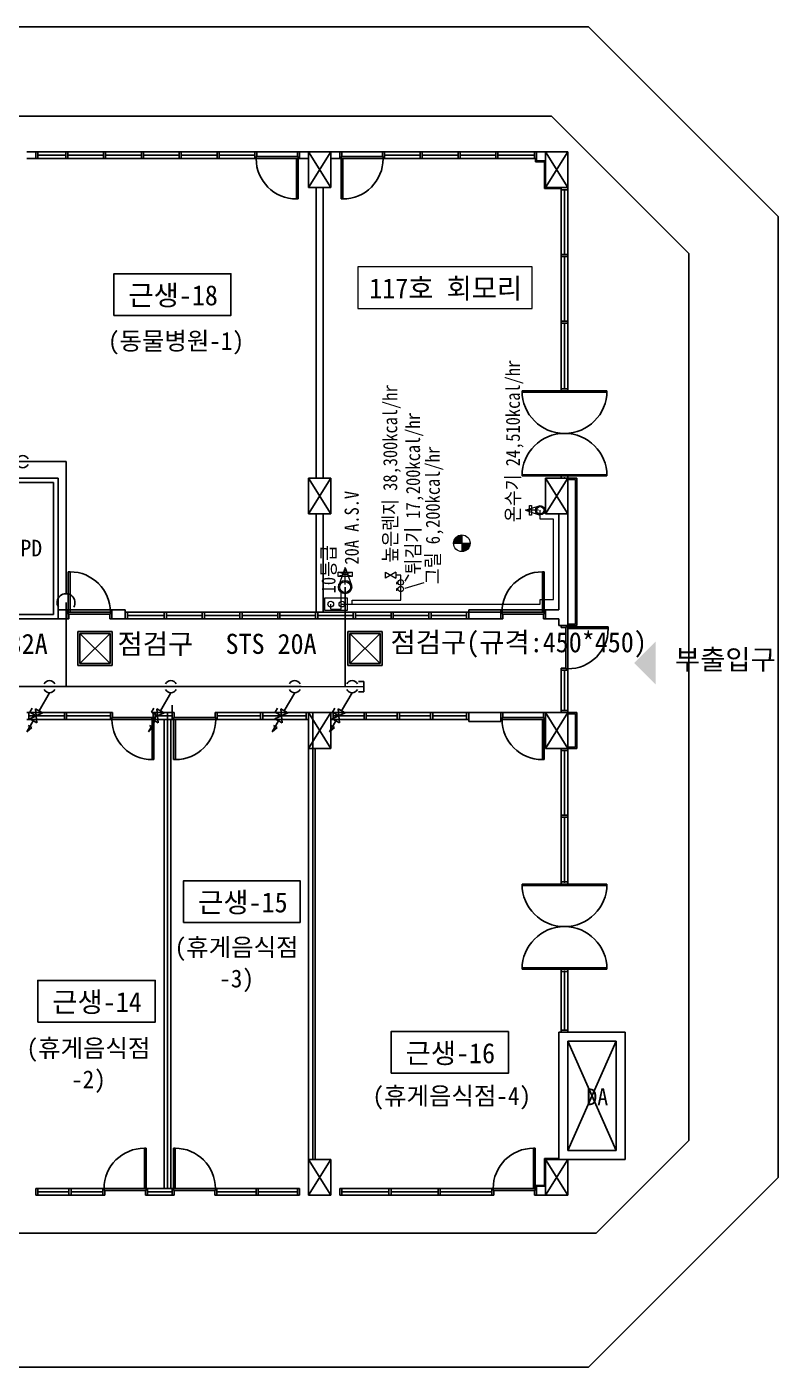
# Model space of a CAD drawing. Header units: millimetres. Extents: x 16332047 to 33387680, y -14835522 to -7015081.
# Drawn here: x 16483183 to 16499984, y -7489517 to -7459517 of the extents above; entities that cross this region are included whole.
import ezdxf
from ezdxf.enums import TextEntityAlignment as Align

# ---------------------------------------------------------------- set-up
doc = ezdxf.new("R2010")
doc.units = ezdxf.units.MM
doc.header["$LTSCALE"] = 300
doc.header["$MEASUREMENT"] = 0
doc.layers.get('0').update_dxf_attribs({"linetype": 'CONTINUOUS'})
for name, color, linetype in [('2', 2, 'CONTINUOUS'), ('3', 3, 'CONTINUOUS'), ('A-HAT', 5, 'CONTINUOUS'), ('gas', 3, 'CONTINUOUS'), ('S', 1, 'CONTINUOUS'), ('TEXT', 3, 'CONTINUOUS'), ('근린시설 화장실위생도면$0$SI', 2, 'CONTINUOUS')]:
    doc.layers.add(name, color=color, linetype=linetype)
doc.layers.add('arch', color=255, linetype='CONTINUOUS', lineweight=25)
doc.styles.add('돋움체', font='')
doc.styles.get('돋움체').set_extended_font_data('DotumChe')

msp = doc.modelspace()

# ---------------------------------------------------------------- hatches: boundary and pattern name
at = {"layer": 'A-HAT', "lineweight": 18}
h = msp.add_hatch(color=3, dxfattribs=at)
h.dxf.hatch_style = 1
h.paths.add_polyline_path([(16492910, -7470890, 0.414214), (16492724, -7471076), (16492910, -7471076)])
h.paths.add_polyline_path([(16493096, -7471076), (16492910, -7471076), (16492910, -7471262, 0.414214)])

# ---------------------------------------------------------------- linework, layer by layer
at = {"color": 0}
for p, q in [((16490718, -7474171, 0), (16490603, -7474171, 0)), ((16490718, -7474400, 0), (16490718, -7474171, 0)), ((16490718, -7474400, 0), (16490603, -7474400, 0))]:
    msp.add_line(p, q, dxfattribs=at)
at = {"layer": '2', "color": 0}
for p, q in [((16483253, -7474858, 0), (16483305, -7474769, 0)), ((16483406, -7475096, 0), (16483377, -7474781, 0)), ((16483377, -7474781, 0), (16483536, -7474872, 0)), ((16485968, -7474858, 0), (16486020, -7474768, 0)), ((16486122, -7475096, 0), (16486093, -7474781, 0)), ((16486093, -7474781, 0), (16486251, -7474872, 0)), ((16488736, -7474858, 0), (16488788, -7474769, 0)), ((16488890, -7475096, 0), (16488860, -7474781, 0)), ((16488860, -7474781, 0), (16489019, -7474872, 0)), ((16490019, -7474858, 0), (16490071, -7474769, 0)), ((16490173, -7475096, 0), (16490144, -7474781, 0)), ((16490144, -7474781, 0), (16490302, -7474872, 0)), ((16483248, -7475004, 0), (16483536, -7474872, 0)), ((16483248, -7475004, 0), (16483406, -7475096, 0)), ((16483392, -7474938, 0), (16483253, -7474858, 0)), ((16485963, -7475004, 0), (16486251, -7474872, 0)), ((16485963, -7475004, 0), (16486122, -7475096, 0)), ((16486107, -7474938, 0), (16485968, -7474858, 0)), ((16488731, -7475004, 0), (16489019, -7474872, 0)), ((16488731, -7475004, 0), (16488890, -7475096, 0)), ((16488875, -7474938, 0), (16488736, -7474858, 0)), ((16490014, -7475004, 0), (16490302, -7474872, 0)), ((16490014, -7475004, 0), (16490173, -7475096, 0)), ((16490158, -7474938, 0), (16490019, -7474858, 0))]:
    msp.add_line(p, q, dxfattribs=at)
at = {"layer": '3', "color": 0}
for p, q in [((16483690, -7474422, 0), (16483456, -7474826, 0)), ((16486405, -7474422, 0), (16486172, -7474826, 0)), ((16489173, -7474422, 0), (16488940, -7474826, 0)), ((16490456, -7474422, 0), (16490223, -7474826, 0)), ((16483186, -7475295, 0), (16483327, -7475050, 0)), ((16485901, -7475295, 0), (16486043, -7475050, 0)), ((16488669, -7475295, 0), (16488811, -7475050, 0)), ((16489952, -7475295, 0), (16490094, -7475050, 0))]:
    msp.add_line(p, q, dxfattribs=at)
at = {"layer": 'A-HAT', "color": 3, "lineweight": 18}
for p, q in [((16494334, -7470338), (16494636, -7470238)), ((16494626, -7470338), (16494334, -7470338)), ((16494334, -7470338), (16494636, -7470439)), ((16492910, -7470890), (16492910, -7471262)), ((16492724, -7471076), (16493096, -7471076)), ((16490455, -7471822), (16490147, -7471726)), ((16490455, -7471726), (16490147, -7471822)), ((16490301, -7471616), (16490157, -7472017)), ((16490301, -7471616), (16490444, -7472017)), ((16491431, -7471726), (16491200, -7471859)), ((16491200, -7471726), (16491431, -7471859)), ((16491545, -7472349), (16491545, -7471793)), ((16491483, -7471952), (16491452, -7471952)), ((16491452, -7471952), (16491452, -7471991)), ((16491483, -7472099), (16491452, -7472099)), ((16491452, -7472099), (16491452, -7472138)), ((16490209, -7472552), (16490209, -7472172)), ((16489978, -7472552), (16489978, -7472438)), ((16489978, -7472552), (16490209, -7472552)), ((16490229, -7472438), (16494663, -7472438))]:
    msp.add_line(p, q, dxfattribs=at)
at = {"layer": 'A-HAT', "color": 3, "lineweight": 5}
for p, q in [((16494663, -7470538), (16494663, -7470338)), ((16494963, -7470538), (16494663, -7470538)), ((16494963, -7472338), (16494963, -7470538)), ((16491545, -7471793), (16491431, -7471793)), ((16491643, -7471927), (16491727, -7471781)), ((16491645, -7472083), (16492066, -7471953)), ((16490455, -7472438), (16490455, -7472349)), ((16490455, -7472349), (16491545, -7472349)), ((16494663, -7472438), (16494663, -7472338)), ((16494663, -7472338), (16494963, -7472338))]:
    msp.add_line(p, q, dxfattribs=at)
at = {"layer": 'A-HAT', "color": 1, "lineweight": 18}
msp.add_line((16490301, -7472002), (16490301, -7471616), dxfattribs=at)
at = {"layer": 'A-HAT', "color": 3, "lineweight": 18}
for points in [[(16494424, -7470446), (16494424, -7470230), (16494468, -7470230), (16494468, -7470446)], [(16490147, -7471726), (16490455, -7471726), (16490455, -7471822), (16490147, -7471822)], [(16489845, -7472294), (16490344, -7472294), (16490344, -7472582), (16489845, -7472582)]]:
    msp.add_lwpolyline(points, close=True, dxfattribs=at)
for points in [[(16491200, -7471859), (16491200, -7471726)], [(16491431, -7471726), (16491431, -7471859)]]:
    msp.add_lwpolyline(points, dxfattribs=at)
for centre, radius in [((16494663, -7470338), 104), ((16494663, -7470338), 81.5), ((16492910, -7471076), 186), ((16490301, -7472056), 149), ((16490301, -7472056), 122), ((16491545, -7471952), 61.5), ((16491545, -7472099), 61.5), ((16489978, -7472438), 64.1), ((16490229, -7472438), 64.1)]:
    msp.add_circle(centre, radius, dxfattribs=at)
at = {"layer": 'arch'}
for p, q in [((16428226, -7459517), (16495741, -7459520)), ((16495741, -7459517), (16428226, -7459517)), ((16499983, -7463759), (16495741, -7459517)), ((16495741, -7459520), (16499984, -7463762)), ((16494912, -7461517), (16429054, -7461517)), ((16497983, -7464588), (16494912, -7461517)), ((16489481, -7462317), (16483181, -7462317)), ((16489281, -7462467), (16483181, -7462467)), ((16483381, -7462317), (16483426, -7462317)), ((16483381, -7462467), (16483381, -7462317)), ((16483426, -7462467), (16483381, -7462467)), ((16483426, -7462317), (16483426, -7462467)), ((16484056, -7462392), (16483426, -7462392)), ((16484056, -7462317), (16484101, -7462317)), ((16484056, -7462467), (16484056, -7462317)), ((16484101, -7462467), (16484056, -7462467)), ((16484101, -7462317), (16484101, -7462467)), ((16484901, -7462392), (16484101, -7462392)), ((16484901, -7462317), (16484946, -7462317)), ((16484901, -7462467), (16484901, -7462317)), ((16484946, -7462467), (16484901, -7462467)), ((16484946, -7462317), (16484946, -7462467)), ((16485746, -7462392), (16484946, -7462392)), ((16485746, -7462317), (16485791, -7462317)), ((16485746, -7462467), (16485746, -7462317)), ((16485791, -7462467), (16485746, -7462467)), ((16485791, -7462317), (16485791, -7462467)), ((16486591, -7462392), (16485791, -7462392)), ((16486591, -7462317), (16486636, -7462317)), ((16486591, -7462467), (16486591, -7462317)), ((16486636, -7462467), (16486591, -7462467)), ((16486636, -7462317), (16486636, -7462467)), ((16487436, -7462392), (16486636, -7462392)), ((16487436, -7462317), (16487481, -7462317)), ((16487436, -7462467), (16487436, -7462317)), ((16487481, -7462467), (16487436, -7462467)), ((16487481, -7462317), (16487481, -7462467)), ((16487481, -7462392), (16488281, -7462392)), ((16488326, -7462317), (16488281, -7462317)), ((16488281, -7462317), (16488281, -7462447)), ((16488281, -7462447), (16488281, -7462467)), ((16488281, -7462467), (16488311, -7462467)), ((16488311, -7462467), (16488311, -7462422)), ((16488311, -7462422), (16488326, -7462422)), ((16488311, -7462467), (16489251, -7462467)), ((16488311, -7462467), (16488311, -7462467)), ((16488326, -7462362), (16488326, -7462317)), ((16488326, -7462422), (16488326, -7462362)), ((16488326, -7462362), (16488326, -7462362)), ((16489236, -7462422), (16488326, -7462422)), ((16489251, -7462467), (16489213, -7462467)), ((16489213, -7462467), (16489213, -7463369)), ((16489236, -7462362), (16489236, -7462317)), ((16489236, -7462317), (16489281, -7462317)), ((16489236, -7462422), (16489236, -7462362)), ((16489236, -7462362), (16489236, -7462362)), ((16489251, -7462422), (16489236, -7462422)), ((16489251, -7462467), (16489251, -7462422)), ((16489251, -7463369), (16489251, -7462467)), ((16489481, -7462467), (16489251, -7462467)), ((16489281, -7462317), (16489281, -7462447)), ((16489281, -7462447), (16489281, -7462467)), ((16489481, -7462317), (16489981, -7463117)), ((16489481, -7463117), (16489981, -7462317)), ((16489481, -7463117), (16489481, -7462317)), ((16489481, -7462317), (16489981, -7462317)), ((16494581, -7462317), (16489981, -7462317)), ((16489981, -7462317), (16489981, -7463117)), ((16489981, -7462467), (16490211, -7462467)), ((16490226, -7462317), (16490181, -7462317)), ((16490181, -7462317), (16490181, -7462447)), ((16490181, -7462447), (16490181, -7462467)), ((16494581, -7462467), (16490181, -7462467)), ((16490211, -7462467), (16490211, -7462422)), ((16490211, -7462422), (16490226, -7462422)), ((16491151, -7462467), (16490211, -7462467)), ((16490211, -7462467), (16490249, -7462467)), ((16490211, -7463369), (16490211, -7462467)), ((16490226, -7462362), (16490226, -7462317)), ((16490226, -7462422), (16490226, -7462362)), ((16490226, -7462362), (16490226, -7462362)), ((16490226, -7462422), (16491136, -7462422)), ((16490249, -7462467), (16490249, -7463369)), ((16491136, -7462362), (16491136, -7462317)), ((16491136, -7462317), (16491181, -7462317)), ((16491136, -7462422), (16491136, -7462362)), ((16491136, -7462362), (16491136, -7462362)), ((16491151, -7462422), (16491136, -7462422)), ((16491151, -7462467), (16491151, -7462422)), ((16491151, -7462467), (16491151, -7462467)), ((16491181, -7462467), (16491151, -7462467)), ((16491181, -7462317), (16491181, -7462447)), ((16491981, -7462392), (16491181, -7462392)), ((16491181, -7462447), (16491181, -7462467)), ((16491981, -7462317), (16492026, -7462317)), ((16491981, -7462467), (16491981, -7462317)), ((16492026, -7462467), (16491981, -7462467)), ((16492026, -7462317), (16492026, -7462467)), ((16492826, -7462392), (16492026, -7462392)), ((16492826, -7462317), (16492871, -7462317)), ((16492826, -7462467), (16492826, -7462317)), ((16492871, -7462467), (16492826, -7462467)), ((16492871, -7462317), (16492871, -7462467)), ((16493671, -7462392), (16492871, -7462392)), ((16493671, -7462317), (16493716, -7462317)), ((16493671, -7462467), (16493671, -7462317)), ((16493716, -7462467), (16493671, -7462467)), ((16493716, -7462317), (16493716, -7462467)), ((16494536, -7462392), (16493716, -7462392)), ((16494536, -7462467), (16494536, -7462317)), ((16494536, -7462317), (16494581, -7462317)), ((16494536, -7462467), (16494536, -7462317)), ((16494536, -7462317), (16494581, -7462317)), ((16494581, -7462467), (16494536, -7462467)), ((16494581, -7462467), (16494536, -7462467)), ((16494561, -7462467), (16494561, -7462537)), ((16494581, -7462317), (16494581, -7462467)), ((16494781, -7462317), (16494581, -7462317)), ((16494581, -7462317), (16494581, -7462517)), ((16494581, -7462317), (16494581, -7462467)), ((16494581, -7462417), (16494581, -7462517)), ((16494781, -7462517), (16494781, -7462317)), ((16494781, -7462317), (16495281, -7463117)), ((16494781, -7463117), (16495281, -7462317)), ((16494781, -7463117), (16494781, -7462317)), ((16494781, -7462317), (16495281, -7462317)), ((16495281, -7462317), (16495281, -7463117)), ((16494561, -7462537), (16494761, -7462537)), ((16494581, -7462517), (16494781, -7462517)), ((16494581, -7462517), (16494781, -7462517)), ((16494761, -7462537), (16494761, -7463137)), ((16494781, -7462517), (16494781, -7463117)), ((16489213, -7463369), (16489251, -7463369)), ((16489981, -7463117), (16489481, -7463117)), ((16489656, -7469617), (16489656, -7463117)), ((16489806, -7469617), (16489806, -7463117)), ((16490249, -7463369), (16490211, -7463369)), ((16494761, -7463137), (16495131, -7463137)), ((16494781, -7463117), (16495131, -7463117)), ((16495281, -7463117), (16494781, -7463117)), ((16495131, -7463117), (16495281, -7463117)), ((16495131, -7463162), (16495131, -7463117)), ((16495131, -7463117), (16495131, -7467617)), ((16495281, -7463162), (16495131, -7463162)), ((16495206, -7463162), (16495206, -7464612)), ((16495281, -7463117), (16495281, -7463162)), ((16495281, -7463117), (16495281, -7467617)), ((16499983, -7485274), (16499983, -7463759)), ((16499984, -7463762), (16499983, -7485274)), ((16497983, -7484446), (16497983, -7464588)), ((16495131, -7464612), (16495281, -7464612)), ((16495131, -7464657), (16495131, -7464612)), ((16495281, -7464657), (16495131, -7464657)), ((16495206, -7464657), (16495206, -7466107)), ((16495281, -7464612), (16495281, -7464657)), ((16495131, -7466107), (16495281, -7466107)), ((16495131, -7466152), (16495131, -7466107)), ((16495281, -7466152), (16495131, -7466152)), ((16495206, -7466152), (16495206, -7467622)), ((16495281, -7466107), (16495281, -7466152)), ((16495206, -7467667), (16494256, -7467667)), ((16494256, -7467667), (16494256, -7467692)), ((16494256, -7467692), (16495206, -7467692)), ((16495197, -7467617), (16495131, -7467617)), ((16495131, -7467617), (16495131, -7467667)), ((16495131, -7467667), (16495281, -7467667)), ((16495197, -7467617), (16495199, -7467622)), ((16495199, -7467622), (16495213, -7467622)), ((16495206, -7467667), (16495206, -7467692)), ((16495206, -7467667), (16496156, -7467667)), ((16496156, -7467692), (16495206, -7467692)), ((16495215, -7467617), (16495213, -7467622)), ((16495215, -7467617), (16495281, -7467617)), ((16495281, -7467617), (16495281, -7467667)), ((16496156, -7467667), (16496156, -7467692)), ((16483881, -7469617), (16482881, -7469617)), ((16483881, -7472767), (16483881, -7469617)), ((16489481, -7469617), (16489981, -7470417)), ((16489481, -7470417), (16489981, -7469617)), ((16489481, -7470417), (16489481, -7469617)), ((16489481, -7469617), (16489981, -7469617)), ((16489981, -7469617), (16489981, -7470417)), ((16494256, -7469567), (16494256, -7469542)), ((16494256, -7469542), (16495206, -7469542)), ((16495206, -7469567), (16494256, -7469567)), ((16494781, -7469617), (16495281, -7470417)), ((16494781, -7470417), (16495281, -7469617)), ((16494781, -7470417), (16494781, -7469617)), ((16494781, -7469617), (16495281, -7469617)), ((16495131, -7469617), (16495131, -7469567)), ((16495131, -7469567), (16495281, -7469567)), ((16495197, -7469617), (16495131, -7469617)), ((16495197, -7469617), (16495199, -7469611)), ((16495199, -7469611), (16495213, -7469611)), ((16495200, -7469613), (16495212, -7469613)), ((16495200, -7469613), (16495212, -7469613)), ((16495206, -7469542), (16495206, -7469567)), ((16496156, -7469542), (16495206, -7469542)), ((16495206, -7469567), (16496156, -7469567)), ((16495215, -7469617), (16495213, -7469611)), ((16495215, -7469617), (16495281, -7469617)), ((16495281, -7469617), (16495281, -7469567)), ((16495281, -7472916), (16495281, -7469616)), ((16495281, -7469616), (16495481, -7469616)), ((16495281, -7469617), (16495281, -7470417)), ((16495281, -7469646), (16495451, -7469646)), ((16495451, -7469646), (16495451, -7472886)), ((16495481, -7469616), (16495481, -7472916)), ((16496156, -7469567), (16496156, -7469542)), ((16483781, -7469717), (16482881, -7469717)), ((16483781, -7472667), (16483781, -7469717)), ((16483881, -7472567), (16483881, -7470367)), ((16489981, -7470417), (16489481, -7470417)), ((16489656, -7472617), (16489656, -7470417)), ((16489806, -7472617), (16489806, -7470417)), ((16495281, -7470417), (16494781, -7470417)), ((16495281, -7470417), (16495081, -7470417)), ((16495081, -7470417), (16495081, -7472567)), ((16495081, -7470417), (16495081, -7472567)), ((16495081, -7470417), (16495081, -7472567)), ((16495281, -7472917), (16495281, -7470417)), ((16483881, -7471117), (16483881, -7472567)), ((16495081, -7472567), (16495081, -7471167)), ((16484149, -7471715), (16484111, -7471715)), ((16484111, -7471715), (16484111, -7472617)), ((16484149, -7472617), (16484149, -7471715)), ((16494713, -7472617), (16494713, -7471715)), ((16494713, -7471715), (16494751, -7471715)), ((16494751, -7471715), (16494751, -7472617)), ((16482881, -7472667), (16483781, -7472667)), ((16483881, -7472567), (16485381, -7472567)), ((16483881, -7472567), (16484081, -7472567)), ((16483881, -7472767), (16483881, -7472567)), ((16485381, -7472567), (16483881, -7472567)), ((16484081, -7472567), (16484081, -7472767)), ((16484081, -7472637), (16484081, -7472617)), ((16484081, -7472617), (16484111, -7472617)), ((16484081, -7472767), (16484081, -7472637)), ((16485051, -7472617), (16484111, -7472617)), ((16484111, -7472617), (16484149, -7472617)), ((16484111, -7472617), (16484111, -7472662)), ((16484111, -7472662), (16484126, -7472662)), ((16484126, -7472662), (16485036, -7472662)), ((16484126, -7472662), (16484126, -7472722)), ((16485051, -7472662), (16485036, -7472662)), ((16485036, -7472662), (16485036, -7472722)), ((16485051, -7472617), (16485051, -7472617)), ((16485081, -7472617), (16485051, -7472617)), ((16485051, -7472617), (16485051, -7472662)), ((16485081, -7472567), (16485381, -7472567)), ((16485081, -7472767), (16485081, -7472567)), ((16485081, -7472637), (16485081, -7472617)), ((16485081, -7472767), (16485081, -7472637)), ((16485381, -7472567), (16485381, -7472767)), ((16485381, -7472767), (16485381, -7472617)), ((16485381, -7472617), (16485431, -7472617)), ((16485426, -7472617), (16494781, -7472617)), ((16485431, -7472617), (16485431, -7472767)), ((16485431, -7472692), (16486258, -7472692)), ((16486258, -7472767), (16486258, -7472617)), ((16486258, -7472617), (16486308, -7472617)), ((16486308, -7472617), (16486308, -7472767)), ((16486308, -7472692), (16487103, -7472692)), ((16487103, -7472767), (16487103, -7472617)), ((16487103, -7472617), (16487153, -7472617)), ((16487153, -7472617), (16487153, -7472767)), ((16487153, -7472692), (16487948, -7472692)), ((16487948, -7472767), (16487948, -7472617)), ((16487948, -7472617), (16487998, -7472617)), ((16487998, -7472617), (16487998, -7472767)), ((16487998, -7472692), (16488793, -7472692)), ((16488793, -7472767), (16488793, -7472617)), ((16488793, -7472617), (16488843, -7472617)), ((16488843, -7472617), (16488843, -7472767)), ((16488843, -7472692), (16489638, -7472692)), ((16489638, -7472767), (16489638, -7472617)), ((16489638, -7472617), (16489688, -7472617)), ((16489688, -7472617), (16489688, -7472767)), ((16489688, -7472692), (16490483, -7472692)), ((16490483, -7472767), (16490483, -7472617)), ((16490483, -7472617), (16490533, -7472617)), ((16490533, -7472617), (16490533, -7472767)), ((16490533, -7472692), (16491328, -7472692)), ((16491328, -7472767), (16491328, -7472617)), ((16491328, -7472617), (16491378, -7472617)), ((16491378, -7472617), (16491378, -7472767)), ((16491378, -7472692), (16492173, -7472692)), ((16492173, -7472767), (16492173, -7472617)), ((16492173, -7472617), (16492223, -7472617)), ((16492223, -7472617), (16492223, -7472767)), ((16492223, -7472692), (16493016, -7472692)), ((16493016, -7472767), (16493016, -7472617)), ((16493016, -7472617), (16493066, -7472617)), ((16493781, -7472567), (16493066, -7472567)), ((16493066, -7472567), (16493066, -7472767)), ((16493066, -7472617), (16493066, -7472767)), ((16493631, -7472567), (16495081, -7472567)), ((16495081, -7472567), (16493631, -7472567)), ((16493781, -7472767), (16493781, -7472567)), ((16493781, -7472637), (16493781, -7472617)), ((16493781, -7472617), (16493811, -7472617)), ((16493781, -7472767), (16493781, -7472637)), ((16493811, -7472617), (16494751, -7472617)), ((16493811, -7472617), (16493811, -7472617)), ((16493811, -7472617), (16493811, -7472662)), ((16493811, -7472662), (16493826, -7472662)), ((16494736, -7472662), (16493826, -7472662)), ((16493826, -7472662), (16493826, -7472722)), ((16494751, -7472617), (16494713, -7472617)), ((16494751, -7472662), (16494736, -7472662)), ((16494736, -7472662), (16494736, -7472722)), ((16494751, -7472617), (16494751, -7472662)), ((16495081, -7472567), (16494781, -7472567)), ((16494781, -7472567), (16494781, -7472767)), ((16494781, -7472637), (16494781, -7472617)), ((16494781, -7472767), (16494781, -7472637)), ((16482881, -7472767), (16483881, -7472767)), ((16484081, -7472767), (16483881, -7472767)), ((16484126, -7472767), (16484081, -7472767)), ((16484126, -7472722), (16484126, -7472722)), ((16484126, -7472722), (16484126, -7472767)), ((16485036, -7472722), (16485036, -7472722)), ((16485036, -7472722), (16485036, -7472767)), ((16485036, -7472767), (16485081, -7472767)), ((16485381, -7472767), (16485081, -7472767)), ((16485431, -7472767), (16485381, -7472767)), ((16485426, -7472767), (16493021, -7472767)), ((16486308, -7472767), (16486258, -7472767)), ((16487153, -7472767), (16487103, -7472767)), ((16487998, -7472767), (16487948, -7472767)), ((16488843, -7472767), (16488793, -7472767)), ((16489688, -7472767), (16489638, -7472767)), ((16490533, -7472767), (16490483, -7472767)), ((16491378, -7472767), (16491328, -7472767)), ((16492223, -7472767), (16492173, -7472767)), ((16493066, -7472767), (16493016, -7472767)), ((16493066, -7472767), (16493781, -7472767)), ((16493826, -7472767), (16493781, -7472767)), ((16493826, -7472722), (16493826, -7472722)), ((16493826, -7472722), (16493826, -7472767)), ((16494736, -7472722), (16494736, -7472722)), ((16494736, -7472722), (16494736, -7472767)), ((16494736, -7472767), (16494781, -7472767)), ((16494781, -7472767), (16495081, -7472767)), ((16495081, -7472767), (16495081, -7472917)), ((16495081, -7472917), (16495281, -7472917)), ((16495131, -7472962), (16495131, -7472917)), ((16495131, -7472917), (16495261, -7472917)), ((16495176, -7472962), (16495131, -7472962)), ((16495236, -7472962), (16495176, -7472962)), ((16495176, -7472962), (16495176, -7472962)), ((16495281, -7472947), (16495236, -7472947)), ((16495236, -7472947), (16495236, -7472962)), ((16495236, -7472962), (16495236, -7473872)), ((16495261, -7472917), (16495281, -7472917)), ((16495451, -7472886), (16495281, -7472886)), ((16495481, -7472916), (16495281, -7472916)), ((16495281, -7472917), (16495281, -7472947)), ((16495281, -7473887), (16495281, -7472947)), ((16495281, -7472947), (16495281, -7472985)), ((16496183, -7472947), (16495281, -7472947)), ((16495281, -7472985), (16496183, -7472985)), ((16496183, -7472985), (16496183, -7472947)), ((16495176, -7473872), (16495131, -7473872)), ((16495131, -7473872), (16495131, -7473917)), ((16495236, -7473872), (16495176, -7473872)), ((16495176, -7473872), (16495176, -7473872)), ((16495236, -7473887), (16495236, -7473872)), ((16495281, -7473887), (16495236, -7473887)), ((16495281, -7473887), (16495281, -7473887)), ((16495281, -7473917), (16495281, -7473887)), ((16495131, -7474867), (16495131, -7473917)), ((16495131, -7473917), (16495281, -7473917)), ((16495131, -7473917), (16495261, -7473917)), ((16495206, -7474822), (16495206, -7473917)), ((16495261, -7473917), (16495281, -7473917)), ((16495281, -7473917), (16495281, -7474867)), ((16486436, -7475017), (16486436, -7474700)), ((16483181, -7474867), (16483231, -7474867)), ((16485056, -7474867), (16483181, -7474867)), ((16483231, -7475017), (16483181, -7475017)), ((16485056, -7475017), (16483181, -7475017)), ((16483231, -7474867), (16483231, -7475017)), ((16483231, -7474942), (16484023, -7474942)), ((16484023, -7475017), (16484023, -7474867)), ((16484023, -7474867), (16484073, -7474867)), ((16484073, -7475017), (16484023, -7475017)), ((16484073, -7474867), (16484073, -7475017)), ((16485056, -7474942), (16484073, -7474942)), ((16485101, -7474867), (16485056, -7474867)), ((16485056, -7474867), (16485056, -7474997)), ((16485056, -7474997), (16485056, -7475017)), ((16485056, -7475017), (16485086, -7475017)), ((16485086, -7475017), (16485086, -7474972)), ((16485086, -7474972), (16485101, -7474972)), ((16485086, -7475017), (16486026, -7475017)), ((16485086, -7475017), (16485086, -7475017)), ((16485101, -7474912), (16485101, -7474867)), ((16485101, -7474972), (16485101, -7474912)), ((16485101, -7474912), (16485101, -7474912)), ((16486011, -7474972), (16485101, -7474972)), ((16486026, -7475017), (16485988, -7475017)), ((16485988, -7475017), (16485988, -7475919)), ((16486011, -7474912), (16486011, -7474867)), ((16486011, -7474867), (16486056, -7474867)), ((16486011, -7474972), (16486011, -7474912)), ((16486011, -7474912), (16486011, -7474912)), ((16486026, -7474972), (16486011, -7474972)), ((16486026, -7475017), (16486026, -7474972)), ((16486026, -7475919), (16486026, -7475017)), ((16486056, -7475017), (16486026, -7475017)), ((16486436, -7474867), (16486056, -7474867)), ((16486056, -7474867), (16486056, -7474997)), ((16486056, -7474942), (16486436, -7474942)), ((16486056, -7474997), (16486056, -7475017)), ((16486436, -7475017), (16486056, -7475017)), ((16486256, -7475017), (16486256, -7485517)), ((16486331, -7474867), (16486331, -7485517)), ((16486406, -7475017), (16486406, -7485517)), ((16486481, -7474867), (16486436, -7474867)), ((16486436, -7474867), (16486436, -7474997)), ((16486436, -7474997), (16486436, -7475017)), ((16486436, -7475017), (16486466, -7475017)), ((16486466, -7475017), (16486466, -7474972)), ((16486466, -7474972), (16486481, -7474972)), ((16487406, -7475017), (16486466, -7475017)), ((16486466, -7475017), (16486504, -7475017)), ((16486466, -7475919), (16486466, -7475017)), ((16486481, -7474912), (16486481, -7474867)), ((16486481, -7474972), (16486481, -7474912)), ((16486481, -7474912), (16486481, -7474912)), ((16486481, -7474972), (16487391, -7474972)), ((16486504, -7475017), (16486504, -7475919)), ((16487391, -7474912), (16487391, -7474867)), ((16487391, -7474867), (16487436, -7474867)), ((16487391, -7474972), (16487391, -7474912)), ((16487391, -7474912), (16487391, -7474912)), ((16487406, -7474972), (16487391, -7474972)), ((16487406, -7475017), (16487406, -7474972)), ((16487406, -7475017), (16487406, -7475017)), ((16487436, -7475017), (16487406, -7475017)), ((16489481, -7474867), (16487436, -7474867)), ((16487436, -7474867), (16487436, -7474997)), ((16487436, -7474942), (16488408, -7474942)), ((16487436, -7474997), (16487436, -7475017)), ((16489431, -7475017), (16487436, -7475017)), ((16488408, -7475017), (16488408, -7474867)), ((16488408, -7474867), (16488458, -7474867)), ((16488458, -7475017), (16488408, -7475017)), ((16488458, -7474867), (16488458, -7475017)), ((16488458, -7474942), (16489431, -7474942)), ((16489431, -7475017), (16489431, -7474867)), ((16489431, -7474867), (16489481, -7474867)), ((16489481, -7475017), (16489431, -7475017)), ((16489481, -7474867), (16489481, -7475017)), ((16489481, -7474867), (16489981, -7475667)), ((16489481, -7475667), (16489981, -7474867)), ((16489481, -7475667), (16489481, -7474867)), ((16489481, -7474867), (16489981, -7474867)), ((16489581, -7474867), (16489581, -7484847)), ((16489981, -7475017), (16489981, -7474867)), ((16489981, -7474867), (16490031, -7474867)), ((16493066, -7474867), (16489981, -7474867)), ((16489981, -7474867), (16489981, -7475667)), ((16490031, -7475017), (16489981, -7475017)), ((16493066, -7475017), (16489981, -7475017)), ((16490031, -7474867), (16490031, -7475017)), ((16490031, -7474942), (16490726, -7474942)), ((16490723, -7475017), (16490723, -7474867)), ((16490723, -7474867), (16490773, -7474867)), ((16490773, -7475017), (16490723, -7475017)), ((16490771, -7474942), (16491471, -7474942)), ((16490773, -7474867), (16490773, -7475017)), ((16491468, -7475017), (16491468, -7474867)), ((16491468, -7474867), (16491518, -7474867)), ((16491518, -7475017), (16491468, -7475017)), ((16491516, -7474942), (16492213, -7474942)), ((16491518, -7474867), (16491518, -7475017)), ((16492213, -7475017), (16492213, -7474867)), ((16492213, -7474867), (16492263, -7474867)), ((16492263, -7475017), (16492213, -7475017)), ((16492263, -7474867), (16492263, -7475017)), ((16492263, -7474942), (16493016, -7474942)), ((16493016, -7475017), (16493016, -7474867)), ((16493016, -7474867), (16493066, -7474867)), ((16493066, -7475017), (16493016, -7475017)), ((16493066, -7474867), (16493066, -7475017)), ((16493066, -7474867), (16493781, -7474867)), ((16493066, -7475067), (16493066, -7474867)), ((16493781, -7475067), (16493066, -7475067)), ((16494781, -7474867), (16493781, -7474867)), ((16493781, -7474867), (16493781, -7475067)), ((16493826, -7474867), (16493781, -7474867)), ((16493781, -7474867), (16493781, -7474997)), ((16493781, -7474997), (16493781, -7475017)), ((16493781, -7475017), (16493811, -7475017)), ((16493811, -7475017), (16493811, -7474972)), ((16493811, -7474972), (16493826, -7474972)), ((16493811, -7475017), (16494751, -7475017)), ((16493811, -7475017), (16493811, -7475017)), ((16493826, -7474912), (16493826, -7474867)), ((16493826, -7474972), (16493826, -7474912)), ((16493826, -7474912), (16493826, -7474912)), ((16494736, -7474972), (16493826, -7474972)), ((16494751, -7475017), (16494713, -7475017)), ((16494713, -7475017), (16494713, -7475919)), ((16494736, -7474912), (16494736, -7474867)), ((16494736, -7474867), (16494781, -7474867)), ((16494736, -7474972), (16494736, -7474912)), ((16494736, -7474912), (16494736, -7474912)), ((16494751, -7474972), (16494736, -7474972)), ((16494751, -7475017), (16494751, -7474972)), ((16494751, -7475919), (16494751, -7475017)), ((16494781, -7475017), (16494751, -7475017)), ((16494781, -7474867), (16495281, -7475667)), ((16494781, -7475667), (16495281, -7474867)), ((16494781, -7475667), (16494781, -7474867)), ((16494781, -7474867), (16495281, -7474867)), ((16494781, -7474867), (16494781, -7474997)), ((16494781, -7474997), (16494781, -7475017)), ((16495281, -7474822), (16495131, -7474822)), ((16495131, -7474822), (16495131, -7474867)), ((16495131, -7474867), (16495281, -7474867)), ((16495281, -7474867), (16495281, -7474822)), ((16495281, -7475667), (16495281, -7474867)), ((16495281, -7474867), (16495481, -7474867)), ((16495281, -7474867), (16495281, -7475667)), ((16495281, -7474897), (16495451, -7474897)), ((16495451, -7474897), (16495451, -7475637)), ((16495481, -7474867), (16495481, -7475667)), ((16489481, -7475667), (16489481, -7484847)), ((16489481, -7475667), (16489481, -7484867)), ((16489981, -7475667), (16489481, -7475667)), ((16489631, -7475667), (16489631, -7484847)), ((16495281, -7475667), (16494781, -7475667)), ((16495131, -7475667), (16495281, -7475667)), ((16495131, -7475712), (16495131, -7475667)), ((16495131, -7475667), (16495131, -7478657)), ((16495451, -7475637), (16495281, -7475637)), ((16495481, -7475667), (16495281, -7475667)), ((16495281, -7475667), (16495281, -7475712)), ((16495281, -7475667), (16495281, -7478657)), ((16485988, -7475919), (16486026, -7475919)), ((16486504, -7475919), (16486466, -7475919)), ((16494713, -7475919), (16494751, -7475919)), ((16495281, -7475712), (16495131, -7475712)), ((16495206, -7475712), (16495206, -7477162)), ((16495131, -7477162), (16495281, -7477162)), ((16495131, -7477207), (16495131, -7477162)), ((16495281, -7477162), (16495281, -7477207)), ((16495281, -7477207), (16495131, -7477207)), ((16495206, -7477207), (16495206, -7478657)), ((16495197, -7478657), (16495131, -7478657)), ((16495131, -7478657), (16495131, -7478707)), ((16495197, -7478657), (16495199, -7478662)), ((16495199, -7478662), (16495213, -7478662)), ((16495215, -7478657), (16495213, -7478662)), ((16495215, -7478657), (16495281, -7478657)), ((16495281, -7478657), (16495281, -7478707)), ((16495206, -7478707), (16494256, -7478707)), ((16494256, -7478707), (16494256, -7478732)), ((16494256, -7478732), (16495206, -7478732)), ((16495131, -7478707), (16495281, -7478707)), ((16495206, -7478707), (16495206, -7478732)), ((16495206, -7478707), (16496156, -7478707)), ((16496156, -7478732), (16495206, -7478732)), ((16496156, -7478707), (16496156, -7478732)), ((16494256, -7480607), (16494256, -7480582)), ((16494256, -7480582), (16495206, -7480582)), ((16495206, -7480607), (16494256, -7480607)), ((16495131, -7480657), (16495131, -7480607)), ((16495131, -7480607), (16495281, -7480607)), ((16495197, -7480657), (16495131, -7480657)), ((16495131, -7480657), (16495131, -7482017)), ((16495197, -7480657), (16495199, -7480651)), ((16495199, -7480651), (16495213, -7480651)), ((16495200, -7480653), (16495212, -7480653)), ((16495200, -7480653), (16495212, -7480653)), ((16495206, -7480582), (16495206, -7480607)), ((16496156, -7480582), (16495206, -7480582)), ((16495206, -7480607), (16496156, -7480607)), ((16495206, -7481972), (16495206, -7480653)), ((16495215, -7480657), (16495213, -7480651)), ((16495215, -7480657), (16495281, -7480657)), ((16495281, -7480657), (16495281, -7480607)), ((16495281, -7480657), (16495281, -7482017)), ((16496156, -7480607), (16496156, -7480582)), ((16495281, -7481972), (16495131, -7481972)), ((16495131, -7481972), (16495131, -7482017)), ((16495281, -7482017), (16495281, -7481972)), ((16495081, -7484867), (16495081, -7482017)), ((16495081, -7482017), (16496561, -7482017)), ((16495131, -7482017), (16495281, -7482017)), ((16495281, -7482217), (16496361, -7484667)), ((16496361, -7482217), (16495281, -7484667)), ((16495281, -7482217), (16496361, -7482217)), ((16495281, -7484667), (16495281, -7482217)), ((16496361, -7482217), (16496361, -7484667)), ((16496561, -7482017), (16496561, -7484867)), ((16485813, -7485517), (16485813, -7484615)), ((16485813, -7484615), (16485851, -7484615)), ((16485851, -7484615), (16485851, -7485517)), ((16486499, -7484615), (16486461, -7484615)), ((16486461, -7484615), (16486461, -7485517)), ((16486499, -7485517), (16486499, -7484615)), ((16494513, -7485517), (16494513, -7484615)), ((16494513, -7484615), (16494551, -7484615)), ((16494551, -7484615), (16494551, -7485517)), ((16496361, -7484667), (16495281, -7484667)), ((16495912, -7486517), (16497983, -7484446)), ((16489481, -7484867), (16489981, -7485667)), ((16489481, -7485667), (16489981, -7484867)), ((16489481, -7485667), (16489481, -7484867)), ((16489481, -7484867), (16489981, -7484867)), ((16489981, -7484867), (16489981, -7485667)), ((16494761, -7485447), (16494761, -7484847)), ((16494761, -7484847), (16495081, -7484847)), ((16494761, -7485447), (16494761, -7484847)), ((16494761, -7484847), (16495081, -7484847)), ((16494781, -7485467), (16494781, -7484867)), ((16494781, -7484867), (16495081, -7484867)), ((16494781, -7485467), (16494781, -7484867)), ((16494781, -7484867), (16495081, -7484867)), ((16494781, -7484867), (16495281, -7485667)), ((16494781, -7485667), (16495281, -7484867)), ((16494781, -7485667), (16494781, -7484867)), ((16494781, -7484867), (16495281, -7484867)), ((16496561, -7484867), (16495081, -7484867)), ((16495281, -7484867), (16495281, -7485667)), ((16499983, -7485274), (16495741, -7489517)), ((16495741, -7489517), (16499983, -7485274)), ((16483381, -7485517), (16483426, -7485517)), ((16483381, -7485667), (16483381, -7485517)), ((16483381, -7485517), (16484881, -7485517)), ((16483426, -7485517), (16483426, -7485667)), ((16483426, -7485592), (16484126, -7485592)), ((16484173, -7485517), (16484123, -7485517)), ((16484123, -7485517), (16484123, -7485667)), ((16484171, -7485592), (16484881, -7485592)), ((16484173, -7485667), (16484173, -7485517)), ((16484881, -7485537), (16484881, -7485517)), ((16484881, -7485517), (16484911, -7485517)), ((16484881, -7485667), (16484881, -7485537)), ((16484911, -7485517), (16485851, -7485517)), ((16484911, -7485517), (16484911, -7485517)), ((16484911, -7485517), (16484911, -7485562)), ((16484911, -7485562), (16484926, -7485562)), ((16485836, -7485562), (16484926, -7485562)), ((16484926, -7485562), (16484926, -7485622)), ((16485851, -7485517), (16485813, -7485517)), ((16485851, -7485562), (16485836, -7485562)), ((16485836, -7485562), (16485836, -7485622)), ((16485881, -7485517), (16485851, -7485517)), ((16485851, -7485517), (16485851, -7485562)), ((16485881, -7485517), (16486431, -7485517)), ((16485881, -7485537), (16485881, -7485517)), ((16485881, -7485667), (16485881, -7485537)), ((16485881, -7485592), (16486431, -7485592)), ((16486431, -7485537), (16486431, -7485517)), ((16486431, -7485517), (16486461, -7485517)), ((16486431, -7485667), (16486431, -7485537)), ((16487401, -7485517), (16486461, -7485517)), ((16486461, -7485517), (16486499, -7485517)), ((16486461, -7485517), (16486461, -7485562)), ((16486461, -7485562), (16486476, -7485562)), ((16486476, -7485562), (16487386, -7485562)), ((16486476, -7485562), (16486476, -7485622)), ((16487401, -7485562), (16487386, -7485562)), ((16487386, -7485562), (16487386, -7485622)), ((16487401, -7485517), (16487401, -7485517)), ((16487431, -7485517), (16487401, -7485517)), ((16487401, -7485517), (16487401, -7485562)), ((16487431, -7485517), (16489236, -7485517)), ((16487431, -7485537), (16487431, -7485517)), ((16487431, -7485667), (16487431, -7485537)), ((16487431, -7485592), (16488311, -7485592)), ((16488358, -7485517), (16488308, -7485517)), ((16488308, -7485517), (16488308, -7485667)), ((16488356, -7485592), (16489236, -7485592)), ((16488358, -7485667), (16488358, -7485517)), ((16489281, -7485517), (16489236, -7485517)), ((16489236, -7485517), (16489236, -7485667)), ((16489281, -7485667), (16489281, -7485517)), ((16490181, -7485517), (16490226, -7485517)), ((16490181, -7485667), (16490181, -7485517)), ((16490226, -7485517), (16490226, -7485667)), ((16490226, -7485517), (16493581, -7485517)), ((16490226, -7485592), (16491278, -7485592)), ((16491328, -7485517), (16491278, -7485517)), ((16491278, -7485517), (16491278, -7485667)), ((16491328, -7485667), (16491328, -7485517)), ((16491328, -7485592), (16492378, -7485592)), ((16492428, -7485517), (16492378, -7485517)), ((16492378, -7485517), (16492378, -7485667)), ((16492428, -7485667), (16492428, -7485517)), ((16492428, -7485592), (16493581, -7485592)), ((16493581, -7485537), (16493581, -7485517)), ((16493581, -7485517), (16493611, -7485517)), ((16493581, -7485667), (16493581, -7485537)), ((16493611, -7485517), (16494551, -7485517)), ((16493611, -7485517), (16493611, -7485517)), ((16493611, -7485517), (16493611, -7485562)), ((16493611, -7485562), (16493626, -7485562)), ((16494536, -7485562), (16493626, -7485562)), ((16493626, -7485562), (16493626, -7485622)), ((16494551, -7485517), (16494513, -7485517)), ((16494551, -7485562), (16494536, -7485562)), ((16494536, -7485562), (16494536, -7485622)), ((16494581, -7485517), (16494551, -7485517)), ((16494551, -7485517), (16494551, -7485562)), ((16494561, -7485517), (16494561, -7485447)), ((16494561, -7485447), (16494761, -7485447)), ((16494561, -7485517), (16494561, -7485447)), ((16494561, -7485447), (16494761, -7485447)), ((16494581, -7485567), (16494581, -7485467)), ((16494581, -7485467), (16494781, -7485467)), ((16494581, -7485567), (16494581, -7485467)), ((16494581, -7485467), (16494781, -7485467)), ((16494581, -7485667), (16494581, -7485467)), ((16494581, -7485467), (16494781, -7485467)), ((16494581, -7485667), (16494581, -7485467)), ((16494581, -7485467), (16494781, -7485467)), ((16494581, -7485537), (16494581, -7485517)), ((16494581, -7485667), (16494581, -7485537)), ((16494781, -7485467), (16494781, -7485667)), ((16494781, -7485467), (16494781, -7485667)), ((16483426, -7485667), (16483381, -7485667)), ((16483381, -7485667), (16484881, -7485667)), ((16484123, -7485667), (16484173, -7485667)), ((16484926, -7485667), (16484881, -7485667)), ((16484926, -7485622), (16484926, -7485622)), ((16484926, -7485622), (16484926, -7485667)), ((16485836, -7485622), (16485836, -7485622)), ((16485836, -7485622), (16485836, -7485667)), ((16485836, -7485667), (16486476, -7485667)), ((16485836, -7485667), (16485881, -7485667)), ((16486476, -7485667), (16486431, -7485667)), ((16486476, -7485622), (16486476, -7485622)), ((16486476, -7485622), (16486476, -7485667)), ((16487386, -7485622), (16487386, -7485622)), ((16487386, -7485622), (16487386, -7485667)), ((16487386, -7485667), (16487431, -7485667)), ((16487431, -7485667), (16489236, -7485667)), ((16488308, -7485667), (16488358, -7485667)), ((16489236, -7485667), (16489281, -7485667)), ((16489981, -7485667), (16489481, -7485667)), ((16490226, -7485667), (16490181, -7485667)), ((16490226, -7485667), (16493581, -7485667)), ((16491278, -7485667), (16491328, -7485667)), ((16492378, -7485667), (16492428, -7485667)), ((16493626, -7485667), (16493581, -7485667)), ((16493626, -7485622), (16493626, -7485622)), ((16493626, -7485622), (16493626, -7485667)), ((16494536, -7485622), (16494536, -7485622)), ((16494536, -7485622), (16494536, -7485667)), ((16494536, -7485667), (16494581, -7485667)), ((16494781, -7485667), (16494581, -7485667)), ((16494781, -7485667), (16494581, -7485667)), ((16495281, -7485667), (16494781, -7485667)), ((16428054, -7486517), (16495912, -7486517)), ((16495741, -7489517), (16428226, -7489517)), ((16428226, -7489517), (16495741, -7489517))]:
    msp.add_line(p, q, dxfattribs=at)
at = {"layer": 'arch', "color": 0, "lineweight": 9}
msp.add_lwpolyline([(16490586, -7465820), (16494484, -7465820), (16494484, -7464887), (16490586, -7464887)], close=True, dxfattribs=at)
at = {"layer": 'arch'}
for points in [[(16485130, -7465976), (16487747, -7465976), (16487747, -7465044), (16485130, -7465044)], [(16486690, -7479562), (16489295, -7479562), (16489295, -7478630), (16486690, -7478630)], [(16483429, -7481793), (16486055, -7481793), (16486055, -7480861), (16483429, -7480861)], [(16491329, -7482938), (16493952, -7482938), (16493952, -7482005), (16491329, -7482005)]]:
    msp.add_lwpolyline(points, close=True, dxfattribs=at)
for centre, radius, start, end in [((16489213, -7462467), 902, 180, 270), ((16490249, -7462467), 902, 270, 0), ((16495206, -7467667), 950, 180, 270), ((16495206, -7467667), 950, 270, 0), ((16495206, -7469567), 950, 90, 180), ((16495206, -7469567), 950, 0, 90), ((16484149, -7472617), 902, 0, 90), ((16494713, -7472617), 902, 90, 180), ((16495281, -7472985), 902, 270, 0), ((16485988, -7475017), 902, 180, 270), ((16486504, -7475017), 902, 270, 0), ((16494713, -7475017), 902, 180, 270), ((16495206, -7478707), 950, 180, 270), ((16495206, -7478707), 950, 270, 0), ((16495206, -7480607), 950, 90, 180), ((16495206, -7480607), 950, 0, 90), ((16485813, -7485517), 902, 90, 180), ((16486499, -7485517), 902, 0, 90), ((16494513, -7485517), 902, 90, 180)]:
    msp.add_arc(centre, radius, start, end, dxfattribs=at)
msp.add_solid([(16497242, -7474238), (16497242, -7473277), (16496762, -7473757)], dxfattribs=at)
at = {"layer": 'gas', "ltscale": 3}
for p, q in [((16484060, -7469249, 0), (16482064, -7469249, 0)), ((16484060, -7469249), (16484060, -7472204)), ((16482084, -7474285, 0), (16483900, -7474285, 0)), ((16483900, -7474285, 0), (16486195, -7474285, 0)), ((16486195, -7474285, 0), (16488543, -7474285, 0)), ((16488543, -7474285, 0), (16489318, -7474285, 0)), ((16489318, -7474285, 0), (16490718, -7474286, 0))]:
    msp.add_line(p, q, dxfattribs=at)
at = {"layer": 'gas', "color": 6, "ltscale": 3}
for p, q in [((16490301, -7472056), (16490301, -7474286)), ((16484060, -7472404), (16484060, -7474285))]:
    msp.add_line(p, q, dxfattribs=at)
at = {"layer": 'S', "color": 7, "ltscale": 10}
for p, q in [((16484324, -7473814), (16484324, -7473049)), ((16484324, -7473049), (16485089, -7473049)), ((16484369, -7473094), (16485044, -7473094)), ((16484369, -7473769), (16484369, -7473094)), ((16484369, -7473094), (16485044, -7473769)), ((16485044, -7473094), (16484369, -7473769)), ((16485044, -7473094), (16485044, -7473769)), ((16485044, -7473769), (16485044, -7473094)), ((16485089, -7473049), (16485089, -7473814)), ((16490362, -7473814), (16490362, -7473049)), ((16490362, -7473049), (16491127, -7473049)), ((16490407, -7473094), (16491082, -7473094)), ((16490407, -7473769), (16490407, -7473094)), ((16490407, -7473094), (16491082, -7473769)), ((16491082, -7473094), (16490407, -7473769)), ((16491082, -7473094), (16491082, -7473769)), ((16491082, -7473769), (16491082, -7473094)), ((16491127, -7473049), (16491127, -7473814)), ((16485089, -7473814), (16484324, -7473814)), ((16485044, -7473769), (16484369, -7473769)), ((16491127, -7473814), (16490362, -7473814)), ((16491082, -7473769), (16490407, -7473769))]:
    msp.add_line(p, q, dxfattribs=at)
at = {"layer": 'S', "color": 0, "ltscale": 10}
for p, q in [((16483186, -7475295, 0), (16483296, -7475200, 0)), ((16483296, -7475200, 0), (16483214, -7475153, 0)), ((16485901, -7475295, 0), (16486011, -7475200, 0)), ((16486011, -7475200, 0), (16485930, -7475153, 0)), ((16488669, -7475295, 0), (16488779, -7475200, 0)), ((16488779, -7475200, 0), (16488698, -7475153, 0)), ((16489952, -7475295, 0), (16490062, -7475200, 0)), ((16490062, -7475200, 0), (16489981, -7475153, 0))]:
    msp.add_line(p, q, dxfattribs=at)
msp.add_arc((16484060, -7472404), 200, 328.7329, 211.2671, dxfattribs=at)
at = {"layer": '근린시설 화장실위생도면$0$SI', "color": 0}
for centre, start, end in [((16483092, -7469249, 0), 28.3041, 151.6959), ((16483092, -7469249, 0), 208.4369, 331.5631), ((16483690, -7474286, 0), 28.3041, 151.6959), ((16486405, -7474285, 0), 28.3041, 151.6959), ((16489173, -7474286, 0), 28.3041, 151.6959), ((16490456, -7474286, 0), 28.3041, 151.6959), ((16483690, -7474286, 0), 208.4369, 331.5631), ((16486405, -7474285, 0), 208.4369, 331.5631), ((16489173, -7474286, 0), 208.4369, 331.5631), ((16490456, -7474286, 0), 208.4369, 331.5631)]:
    msp.add_arc(centre, 136, start, end, dxfattribs=at)

# ---------------------------------------------------------------- texts
at = {"layer": 'arch', "color": 0, "lineweight": 9, "style": '돋움체'}
msp.add_text('117호 회모리', height=450, dxfattribs=at).set_placement((16492551, -7465595), align=Align.CENTER)
at = {"layer": 'arch', "style": '돋움체'}
for s, height, p in [('근생-18', 450, (16486454, -7465751)), ('(동물병원-1)', 400, (16486519, -7466747)), ('PD', 375, (16483284, -7471372)), ('부출입구', 450, (16498803, -7473904)), ('근생-15', 450, (16488014, -7479337)), ('(휴게음식점', 400, (16487874, -7480318)), ('-3)', 400, (16487874, -7481017)), ('근생-14', 450, (16484753, -7481568)), ('(휴게음식점', 400, (16484561, -7482575)), ('근생-16', 450, (16492653, -7482713)), ('-2)', 400, (16484561, -7483274)), ('(휴게음식점-4)', 400, (16492685, -7483645)), ('DA', 375, (16495939, -7483653))]:
    msp.add_text(s, height=height, dxfattribs=at).set_placement(p, align=Align.CENTER)
at = {"layer": 'TEXT', "color": 3, "style": '돋움체', "width": 0.9}
for s, p in [('온수기 24,510kcal/hr', (16494209, -7470603, 0)), ('높은렌지 38,300kcal/hr', (16491465, -7471509, 0)), ('튀김기 17,200kcal/hr', (16491975, -7471776, 0)), ('그릴 6,200kcal/hr', (16492418, -7471993, 0)), ('20A A.S.V', (16490605, -7471553, 0)), ('10등급', (16490086, -7472195, 0))]:
    msp.add_text(s, height=315, rotation=90, dxfattribs=at).set_placement(p)
at = {"layer": 'TEXT', "color": 6, "style": '돋움체'}
for s, p in [('STS 32A', (16481615, -7473552, 0)), ('STS 20A', (16487627, -7473552, 0))]:
    msp.add_text(s, height=450, rotation=0, dxfattribs=at).set_placement(p)
at = {"layer": 'TEXT', "color": 7, "style": '돋움체'}
for s, p in [('점검구', (16485210, -7473552, 0)), ('점검구(규격:450*450)', (16491315, -7473516, 0))]:
    msp.add_text(s, height=450, rotation=0, dxfattribs=at).set_placement(p)

doc.saveas('drawing.dxf')
